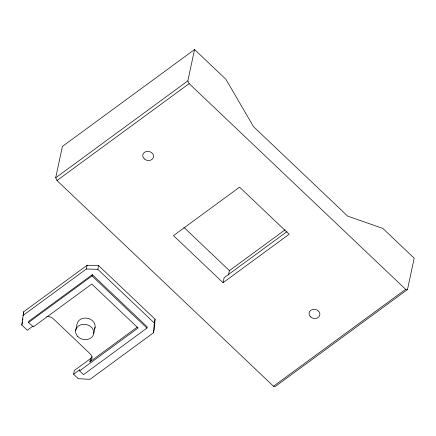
<?xml version="1.0" encoding="UTF-8"?>
<svg xmlns="http://www.w3.org/2000/svg" width="436" height="436" viewBox="0 0 436 436"><rect width="100%" height="100%" fill="white"/><g stroke="black" fill="none" stroke-linecap="round" stroke-linejoin="round"><path stroke-width="0.65" d="M92.219 356.643A6.883 5.706 12.1 0 1 90.568 358.599L74.376 370.469L73.57 374.235L78.278 378.704L90.045 379.32L153.477 332.799L154.268 322.983L155.074 319.217L98.596 265.557L87.14 265.246L23.708 311.762L21.8 325.043L27.294 330.265L33.043 326.041M155.074 319.217L154.284 329.038L153.477 332.799M22.754 320.013L22.901 318.743M23.49 313.664L23.708 311.762M21.8 325.043L22.47 321.91M55.688 177.795L62.408 146.441L194.565 49.53L225.941 79.341L253.55 126.707L347.683 216.142L382.824 228.393L414.2 258.205L407.48 289.558L275.323 386.47L273.486 386.236L56.985 180.542L55.688 177.795L187.84 80.883L194.565 49.53M79.581 370.883L138.059 328.003L91.778 284.032L33.3 326.913L28.591 322.444L28.863 321.19L92.296 274.669L147.205 326.837L146.937 328.095L83.499 374.611L79.581 370.883L79.848 369.63L73.57 374.235M22.901 315.522L86.333 269.007L87.14 265.246M75.662 330.493L77.003 324.226A9.178 7.608 12.1 0 1 88.285 318.422A9.178 7.608 12.1 0 1 94.525 329.082M28.591 322.444L92.029 275.923L92.296 274.669M154.268 322.983L97.789 269.323L98.596 265.557M93.762 333.453L95.108 327.18M137.345 327.044L89.871 361.858L90.568 358.599M223.063 282.713L289.139 234.257L239.566 187.153L173.49 235.609L223.063 282.713L224.137 277.694L286.937 231.641M228.486 275.029L229.429 270.642L285.128 229.794M56.985 180.542L189.142 83.63L187.84 80.883M273.486 386.236L405.638 289.324L407.48 289.558M86.333 269.007L97.789 269.323M189.142 83.63L405.638 289.324M183.867 227.352L229.429 270.642M92.029 275.923L146.937 328.095M89.871 361.858A6.883 5.706 12.1 0 0 90.116 353.754L53.252 318.727A6.883 5.706 12.1 0 0 46.696 316.672M77.564 336.26A9.178 7.608 12.1 0 0 93.179 335.349A9.178 7.608 12.1 0 0 83.39 324.308A9.178 7.608 12.1 0 0 77.564 336.26M310.497 316.841A5.505 4.562 12.1 0 0 319.702 315.577A5.505 4.562 12.1 0 0 313.184 309.38A5.505 4.562 12.1 0 0 310.497 316.841M144.202 158.84A5.505 4.562 12.1 0 0 153.407 157.581A5.505 4.562 12.1 0 0 146.888 151.385A5.505 4.562 12.1 0 0 144.202 158.84"/></g></svg>
